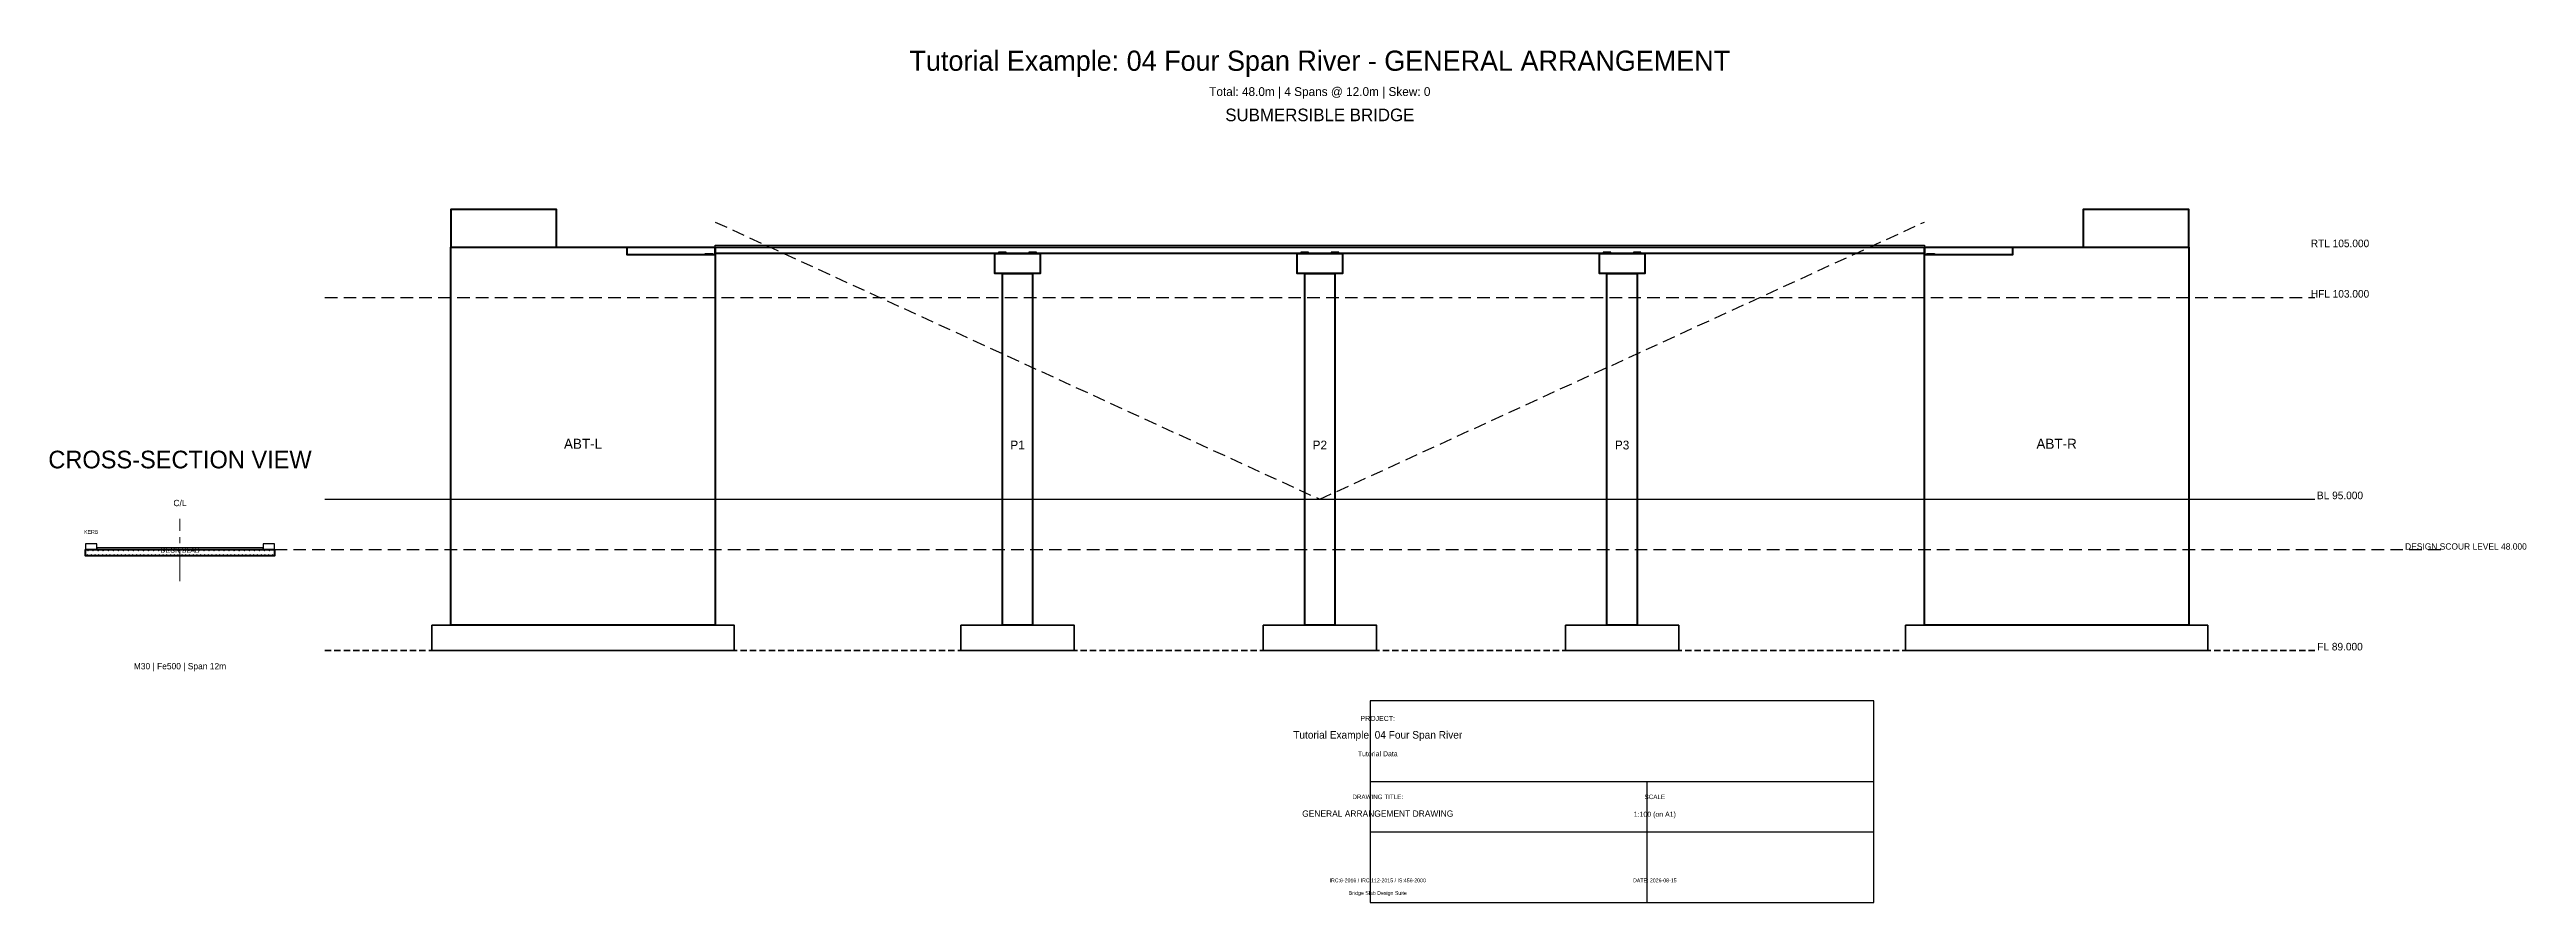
# Model space of a CAD drawing. Header units: metres. Extents: x -26 to 72, y -14 to 133.
# Drawn here: x -26.4 to 71.9, y 99 to 132.8 of the extents above.
import ezdxf
from ezdxf.enums import TextEntityAlignment as Align

# ---------------------------------------------------------------- set-up
doc = ezdxf.new("R2010")
doc.units = ezdxf.units.M
for name, pattern in [('CENTER', [2, 1.25, -0.25, 0.25, -0.25]), ('DASHED', [0.75, 0.5, -0.25]), ('HIDDEN', [0.375, 0.25, -0.125])]:
    doc.linetypes.add(name, pattern=pattern)
for name, color, linetype, lineweight in [('A-GRID', 8, 'CENTER', 15), ('A-TEXT', 7, 'CONTINUOUS', 18), ('A-TITLE', 7, 'CONTINUOUS', 25), ('G-BED', 32, 'CONTINUOUS', 25), ('G-HFL', 150, 'DASHED', 25), ('G-NGL', 30, 'DASHED', 25), ('H-CONC', 253, 'CONTINUOUS', 15), ('S-ABUT', 5, 'CONTINUOUS', 50), ('S-BEARING', 6, 'CONTINUOUS', 30), ('S-DECK', 4, 'CONTINUOUS', 50), ('S-FNDTN', 2, 'HIDDEN', 35), ('S-KERB', 8, 'CONTINUOUS', 25), ('S-PIER', 3, 'CONTINUOUS', 50), ('S-PIERCAP', 3, 'CONTINUOUS', 40), ('X-REBAR', 1, 'CONTINUOUS', 18)]:
    doc.layers.add(name, color=color, linetype=linetype, lineweight=lineweight)

msp = doc.modelspace()

# ---------------------------------------------------------------- hatches: boundary and pattern name
at = {"layer": 'H-CONC'}
h = msp.add_hatch(dxfattribs=at)
h.set_pattern_fill('ANSI31', color=256, scale=0.05, style=0)
h.set_pattern_definition([])
h.paths.add_polyline_path([(0, 125), (48, 125), (48, 124.75), (0, 124.75)])
h = msp.add_hatch(dxfattribs=at)
h.set_pattern_fill('ANSI31', color=256, scale=0.04, style=0)
h.set_pattern_definition([])
h.paths.add_polyline_path([(11.4, 123.95), (12.6, 123.95), (12.6, 110), (11.4, 110)])
h = msp.add_hatch(dxfattribs=at)
h.set_pattern_fill('ANSI31', color=256, scale=0.04, style=0)
h.set_pattern_definition([])
h.paths.add_polyline_path([(23.4, 123.95), (24.6, 123.95), (24.6, 110), (23.4, 110)])
h = msp.add_hatch(dxfattribs=at)
h.set_pattern_fill('ANSI31', color=256, scale=0.04, style=0)
h.set_pattern_definition([])
h.paths.add_polyline_path([(35.4, 123.95), (36.6, 123.95), (36.6, 110), (35.4, 110)])
h = msp.add_hatch(dxfattribs=at)
h.set_pattern_fill('ANSI31', color=256, scale=0.03, style=0)
h.set_pattern_definition([])
h.paths.add_polyline_path([(-25, 113), (-17.5, 113), (-17.5, 112.75), (-25, 112.75)])
h = msp.add_hatch(dxfattribs=at)
h.set_pattern_fill('ANSI32', color=256, scale=0.08, style=0)
h.set_pattern_definition([])
h.paths.add_polyline_path([(-11.25, 110), (0.75, 110), (0.75, 109), (-11.25, 109)])
h = msp.add_hatch(dxfattribs=at)
h.set_pattern_fill('ANSI32', color=256, scale=0.08, style=0)
h.set_pattern_definition([])
h.paths.add_polyline_path([(47.25, 110), (59.25, 110), (59.25, 109), (47.25, 109)])

# ---------------------------------------------------------------- linework, layer by layer
at = {"layer": 'A-GRID', "linetype": 'CENTER'}
msp.add_line((-21.25, 111.75), (-21.25, 114.225), dxfattribs=at)
at = {"layer": 'A-TITLE', "linetype": 'CONTINUOUS'}
for p, q in [((26, 103.8), (46, 103.8)), ((37, 99), (37, 103.8)), ((26, 101.8), (46, 101.8))]:
    msp.add_line(p, q, dxfattribs=at)
msp.add_lwpolyline([(26, 99), (46, 99), (46, 107), (26, 107)], close=True, dxfattribs=at)
at = {"layer": 'G-BED', "linetype": 'CONTINUOUS'}
msp.add_line((-15.5, 115), (63.5, 115), dxfattribs=at)
at = {"layer": 'G-BED', "linetype": 'DASHED'}
msp.add_line((-20.5, 113), (68.5, 113), dxfattribs=at)
at = {"layer": 'G-HFL', "linetype": 'DASHED'}
msp.add_line((-15.5, 123), (63.5, 123), dxfattribs=at)
at = {"layer": 'G-NGL', "linetype": 'DASHED'}
msp.add_lwpolyline([(0, 126), (24, 115), (48, 126)], dxfattribs=at)
at = {"layer": 'S-ABUT', "linetype": 'CONTINUOUS'}
for points in [[(-10.5, 125), (-6.3, 125), (-6.3, 126.5), (-10.5, 126.5)], [(54.3, 125), (58.5, 125), (58.5, 126.5), (54.3, 126.5)], [(-10.5, 125), (0, 125), (0, 110), (-10.5, 110)], [(48, 125), (58.5, 125), (58.5, 110), (48, 110)]]:
    msp.add_lwpolyline(points, close=True, dxfattribs=at)
at = {"layer": 'S-BEARING', "linetype": 'CONTINUOUS'}
for points in [[(-0.4, 124.75), (-0.1, 124.75), (-0.1, 124.7), (-0.4, 124.7)], [(11.25, 124.75), (11.55, 124.75), (11.55, 124.8), (11.25, 124.8)], [(12.45, 124.75), (12.75, 124.75), (12.75, 124.8), (12.45, 124.8)], [(23.25, 124.75), (23.55, 124.75), (23.55, 124.8), (23.25, 124.8)], [(24.45, 124.75), (24.75, 124.75), (24.75, 124.8), (24.45, 124.8)], [(35.25, 124.75), (35.55, 124.75), (35.55, 124.8), (35.25, 124.8)], [(36.45, 124.75), (36.75, 124.75), (36.75, 124.8), (36.45, 124.8)], [(48.1, 124.75), (48.4, 124.75), (48.4, 124.7), (48.1, 124.7)]]:
    msp.add_lwpolyline(points, close=True, dxfattribs=at)
at = {"layer": 'S-DECK', "linetype": 'CONTINUOUS'}
msp.add_line((0, 125), (48, 125), dxfattribs=at)
for points in [[(-3.5, 125), (0, 125), (0, 124.7), (-3.5, 124.7)], [(0, 125), (48, 125), (48, 124.75), (0, 124.75)], [(48, 125), (51.5, 125), (51.5, 124.7), (48, 124.7)], [(-25, 113), (-17.5, 113), (-17.5, 112.75), (-25, 112.75)]]:
    msp.add_lwpolyline(points, close=True, dxfattribs=at)
at = {"layer": 'S-FNDTN', "linetype": 'HIDDEN'}
msp.add_line((-15.5, 109), (63.5, 109), dxfattribs=at)
at = {"layer": 'S-FNDTN', "linetype": 'CONTINUOUS'}
for points in [[(-11.25, 110), (0.75, 110), (0.75, 109), (-11.25, 109)], [(9.75, 110), (14.25, 110), (14.25, 109), (9.75, 109)], [(21.75, 110), (26.25, 110), (26.25, 109), (21.75, 109)], [(33.75, 110), (38.25, 110), (38.25, 109), (33.75, 109)], [(47.25, 110), (59.25, 110), (59.25, 109), (47.25, 109)]]:
    msp.add_lwpolyline(points, close=True, dxfattribs=at)
at = {"layer": 'S-KERB', "linetype": 'CONTINUOUS'}
for points in [[(0, 125.075), (48, 125.075), (48, 125), (0, 125)], [(-25, 113), (-24.55, 113), (-24.55, 113.225), (-25, 113.225)], [(-17.95, 113), (-17.5, 113), (-17.5, 113.225), (-17.95, 113.225)], [(-24.55, 113), (-17.95, 113), (-17.95, 113.075), (-24.55, 113.075)]]:
    msp.add_lwpolyline(points, close=True, dxfattribs=at)
at = {"layer": 'S-PIER', "linetype": 'CONTINUOUS'}
for points in [[(11.4, 123.95), (12.6, 123.95), (12.6, 110), (11.4, 110)], [(23.4, 123.95), (24.6, 123.95), (24.6, 110), (23.4, 110)], [(35.4, 123.95), (36.6, 123.95), (36.6, 110), (35.4, 110)]]:
    msp.add_lwpolyline(points, close=True, dxfattribs=at)
at = {"layer": 'S-PIERCAP', "linetype": 'CONTINUOUS'}
for points in [[(11.1, 124.75), (12.9, 124.75), (12.9, 123.95), (11.1, 123.95)], [(23.1, 124.75), (24.9, 124.75), (24.9, 123.95), (23.1, 123.95)], [(35.1, 124.75), (36.9, 124.75), (36.9, 123.95), (35.1, 123.95)]]:
    msp.add_lwpolyline(points, close=True, dxfattribs=at)
at = {"layer": 'X-REBAR'}
for centre, radius in [((-24.925, 112.79), 0.01), ((-24.9, 112.96), 0.008), ((-24.775, 112.79), 0.01), ((-24.7, 112.96), 0.008), ((-24.625, 112.79), 0.01), ((-24.5, 112.96), 0.008), ((-24.475, 112.79), 0.01), ((-24.325, 112.79), 0.01), ((-24.3, 112.96), 0.008), ((-24.175, 112.79), 0.01), ((-24.1, 112.96), 0.008), ((-24.025, 112.79), 0.01), ((-23.9, 112.96), 0.008), ((-23.875, 112.79), 0.01), ((-23.725, 112.79), 0.01), ((-23.7, 112.96), 0.008), ((-23.575, 112.79), 0.01), ((-23.5, 112.96), 0.008), ((-23.425, 112.79), 0.01), ((-23.3, 112.96), 0.008), ((-23.275, 112.79), 0.01), ((-23.125, 112.79), 0.01), ((-23.1, 112.96), 0.008), ((-22.975, 112.79), 0.01), ((-22.9, 112.96), 0.008), ((-22.825, 112.79), 0.01), ((-22.7, 112.96), 0.008), ((-22.675, 112.79), 0.01), ((-22.525, 112.79), 0.01), ((-22.5, 112.96), 0.008), ((-22.375, 112.79), 0.01), ((-22.3, 112.96), 0.008), ((-22.225, 112.79), 0.01), ((-22.1, 112.96), 0.008), ((-22.075, 112.79), 0.01), ((-21.925, 112.79), 0.01), ((-21.9, 112.96), 0.008), ((-21.775, 112.79), 0.01), ((-21.7, 112.96), 0.008), ((-21.625, 112.79), 0.01), ((-21.5, 112.96), 0.008), ((-21.475, 112.79), 0.01), ((-21.325, 112.79), 0.01), ((-21.3, 112.96), 0.008), ((-21.175, 112.79), 0.01), ((-21.1, 112.96), 0.008), ((-21.025, 112.79), 0.01), ((-20.9, 112.96), 0.008), ((-20.875, 112.79), 0.01), ((-20.725, 112.79), 0.01), ((-20.7, 112.96), 0.008), ((-20.575, 112.79), 0.01), ((-20.5, 112.96), 0.008), ((-20.425, 112.79), 0.01), ((-20.3, 112.96), 0.008), ((-20.275, 112.79), 0.01), ((-20.125, 112.79), 0.01), ((-20.1, 112.96), 0.008), ((-19.975, 112.79), 0.01), ((-19.9, 112.96), 0.008), ((-19.825, 112.79), 0.01), ((-19.7, 112.96), 0.008), ((-19.675, 112.79), 0.01), ((-19.525, 112.79), 0.01), ((-19.5, 112.96), 0.008), ((-19.375, 112.79), 0.01), ((-19.3, 112.96), 0.008), ((-19.225, 112.79), 0.01), ((-19.1, 112.96), 0.008), ((-19.075, 112.79), 0.01), ((-18.925, 112.79), 0.01), ((-18.9, 112.96), 0.008), ((-18.775, 112.79), 0.01), ((-18.7, 112.96), 0.008), ((-18.625, 112.79), 0.01), ((-18.5, 112.96), 0.008), ((-18.475, 112.79), 0.01), ((-18.325, 112.79), 0.01), ((-18.3, 112.96), 0.008), ((-18.175, 112.79), 0.01), ((-18.1, 112.96), 0.008), ((-18.025, 112.79), 0.01), ((-17.9, 112.96), 0.008), ((-17.875, 112.79), 0.01), ((-17.725, 112.79), 0.01), ((-17.7, 112.96), 0.008), ((-17.575, 112.79), 0.01)]:
    msp.add_circle(centre, radius, dxfattribs=at)

# ---------------------------------------------------------------- texts
at = {"layer": 'A-GRID'}
msp.add_text('C/L', height=0.25, dxfattribs=at).set_placement((-21.25, 114.725), align=Align.CENTER)
at = {"layer": 'A-TEXT'}
for s, height, p in [('Tutorial Example: 04 Four Span River - GENERAL ARRANGEMENT', 0.8, (24, 132)), ('Total: 48.0m | 4 Spans @ 12.0m | Skew: 0', 0.35, (24, 131)), ('SUBMERSIBLE BRIDGE', 0.5, (24, 130)), ('RTL 105.000', 0.3, (64.5, 125)), ('ABT-L', 0.4, (-5.25, 117)), ('P1', 0.35, (12, 116.975)), ('P2', 0.35, (24, 116.975)), ('P3', 0.35, (36, 116.975)), ('ABT-R', 0.4, (53.25, 117)), ('CROSS-SECTION VIEW', 0.7, (-21.25, 116.225)), ('KERB', 0.15, (-24.775, 113.625)), ('DECK SLAB', 0.2, (-21.25, 112.875)), ('FL 89.000', 0.3, (64.5, 109)), ('M30 | Fe500 | Span 12m', 0.25, (-21.25, 108.25))]:
    msp.add_text(s, height=height, dxfattribs=at).set_placement(p, align=Align.CENTER)
at = {"layer": 'A-TITLE'}
for s, height, p in [('PROJECT:', 0.2, (26.3, 106.2)), ('Tutorial Example: 04 Four Span River', 0.3, (26.3, 105.5)), ('Tutorial Data', 0.2, (26.3, 104.8)), ('DRAWING TITLE:', 0.18, (26.3, 103.1)), ('SCALE', 0.18, (37.3, 103.1)), ('GENERAL ARRANGEMENT DRAWING', 0.25, (26.3, 102.4)), ('1:100 (on A1)', 0.2, (37.3, 102.4)), ('IRC:6-2016 / IRC:112-2015 / IS:456-2000', 0.15, (26.3, 99.8)), ('Bridge Slab Design Suite', 0.15, (26.3, 99.3)), ('DATE: 2026-08-15', 0.15, (37.3, 99.8))]:
    msp.add_text(s, height=height, dxfattribs=at).set_placement(p, align=Align.CENTER)
at = {"layer": 'G-BED'}
for s, height, p in [('BL 95.000', 0.3, (64.5, 115)), ('DESIGN SCOUR LEVEL 48.000', 0.25, (69.5, 113))]:
    msp.add_text(s, height=height, dxfattribs=at).set_placement(p, align=Align.CENTER)
at = {"layer": 'G-HFL'}
msp.add_text('HFL 103.000', height=0.3, dxfattribs=at).set_placement((64.5, 123), align=Align.CENTER)

doc.saveas('drawing.dxf')
